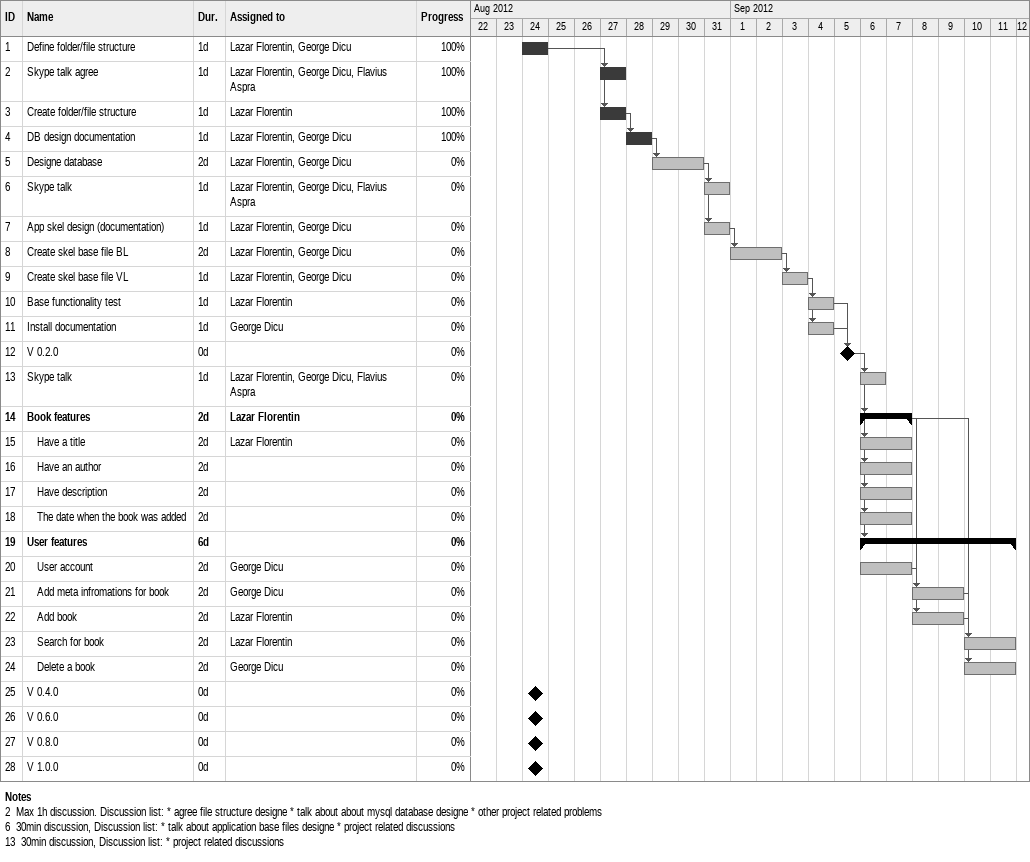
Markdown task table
| ID | Level | Task | Duration | Start | Finish | Predecessors | Resources | % complete |
|---|---|---|---|---|---|---|---|---|
| 1 | 1 | Define folder/file structure | 1d | 2012-08-24 | 2012-08-24 |  | Lazar Florentin, George Dicu | 100 |
| 2 | 1 | Skype talk agree | 1d | 2012-08-27 | 2012-08-27 | 1 | Lazar Florentin, George Dicu, Flavius Aspra | 100 |
| 3 | 1 | Create folder/file structure | 1d | 2012-08-27 | 2012-08-27 | 1 | Lazar Florentin | 100 |
| 4 | 1 | DB design documentation | 1d | 2012-08-28 | 2012-08-28 | 3 | Lazar Florentin, George Dicu | 100 |
| 5 | 1 | Designe database | 2d | 2012-08-29 | 2012-08-30 | 4 | Lazar Florentin, George Dicu | 0 |
| 6 | 1 | Skype talk | 1d | 2012-08-31 | 2012-08-31 | 5 | Lazar Florentin, George Dicu, Flavius Aspra | 0 |
| 7 | 1 | App skel design (documentation) | 1d | 2012-08-31 | 2012-08-31 | 5 | Lazar Florentin, George Dicu | 0 |
| 8 | 1 | Create skel base file BL | 2d | 2012-09-01 | 2012-09-02 | 7 | Lazar Florentin, George Dicu | 0 |
| 9 | 1 | Create skel base file VL | 1d | 2012-09-03 | 2012-09-03 | 8 | Lazar Florentin, George Dicu | 0 |
| 10 | 1 | Base functionality test | 1d | 2012-09-04 | 2012-09-04 | 9 | Lazar Florentin | 0 |
| 11 | 1 | Install documentation | 1d | 2012-09-04 | 2012-09-04 | 9 | George Dicu | 0 |
| 12 | 1 | V 0.2.0 | 0d | 2012-09-05 | 2012-09-05 | 10, 11 |  | 0 |
| 13 | 1 | Skype talk | 1d | 2012-09-06 | 2012-09-06 | 12 | Lazar Florentin, George Dicu, Flavius Aspra | 0 |
| 14 | 1 | **Book features** | 2d | 2012-09-06 | 2012-09-07 | 12 | Lazar Florentin | 0 |
| 15 | 2 | Have a title | 2d | 2012-09-06 | 2012-09-07 | 12 | Lazar Florentin | 0 |
| 16 | 2 | Have an author | 2d | 2012-09-06 | 2012-09-07 | 12 |  | 0 |
| 17 | 2 | Have description | 2d | 2012-09-06 | 2012-09-07 | 12 |  | 0 |
| 18 | 2 | The date when the book was added | 2d | 2012-09-06 | 2012-09-07 | 12 |  | 0 |
| 19 | 1 | **User features** | 6d | 2012-09-06 | 2012-09-11 | 12 |  | 0 |
| 20 | 2 | User account | 2d | 2012-09-06 | 2012-09-07 |  | George Dicu | 0 |
| 21 | 2 | Add meta infromations for book | 2d | 2012-09-08 | 2012-09-09 | 14, 20 | George Dicu | 0 |
| 22 | 2 | Add book | 2d | 2012-09-08 | 2012-09-09 | 14 | Lazar Florentin | 0 |
| 23 | 2 | Search for book | 2d | 2012-09-10 | 2012-09-11 | 14, 22 | Lazar Florentin | 0 |
| 24 | 2 | Delete a book | 2d | 2012-09-10 | 2012-09-11 | 14, 21 | George Dicu | 0 |
| 25 | 1 | V 0.4.0 | 0d | 2012-08-24 | 2012-08-24 |  |  | 0 |
| 26 | 1 | V 0.6.0 | 0d | 2012-08-24 | 2012-08-24 |  |  | 0 |
| 27 | 1 | V 0.8.0 | 0d | 2012-08-24 | 2012-08-24 |  |  | 0 |
| 28 | 1 | V 1.0.0 | 0d | 2012-08-24 | 2012-08-24 |  |  | 0 |

Notes
- 2: Max 1h discussion. Discussion list: * agree file structure designe * talk about about mysql database designe * other project related problems
- 6: 30min discussion, Discussion list: * talk about application base files designe * project related discussions
- 13: 30min discussion, Discussion list: * project related discussions
